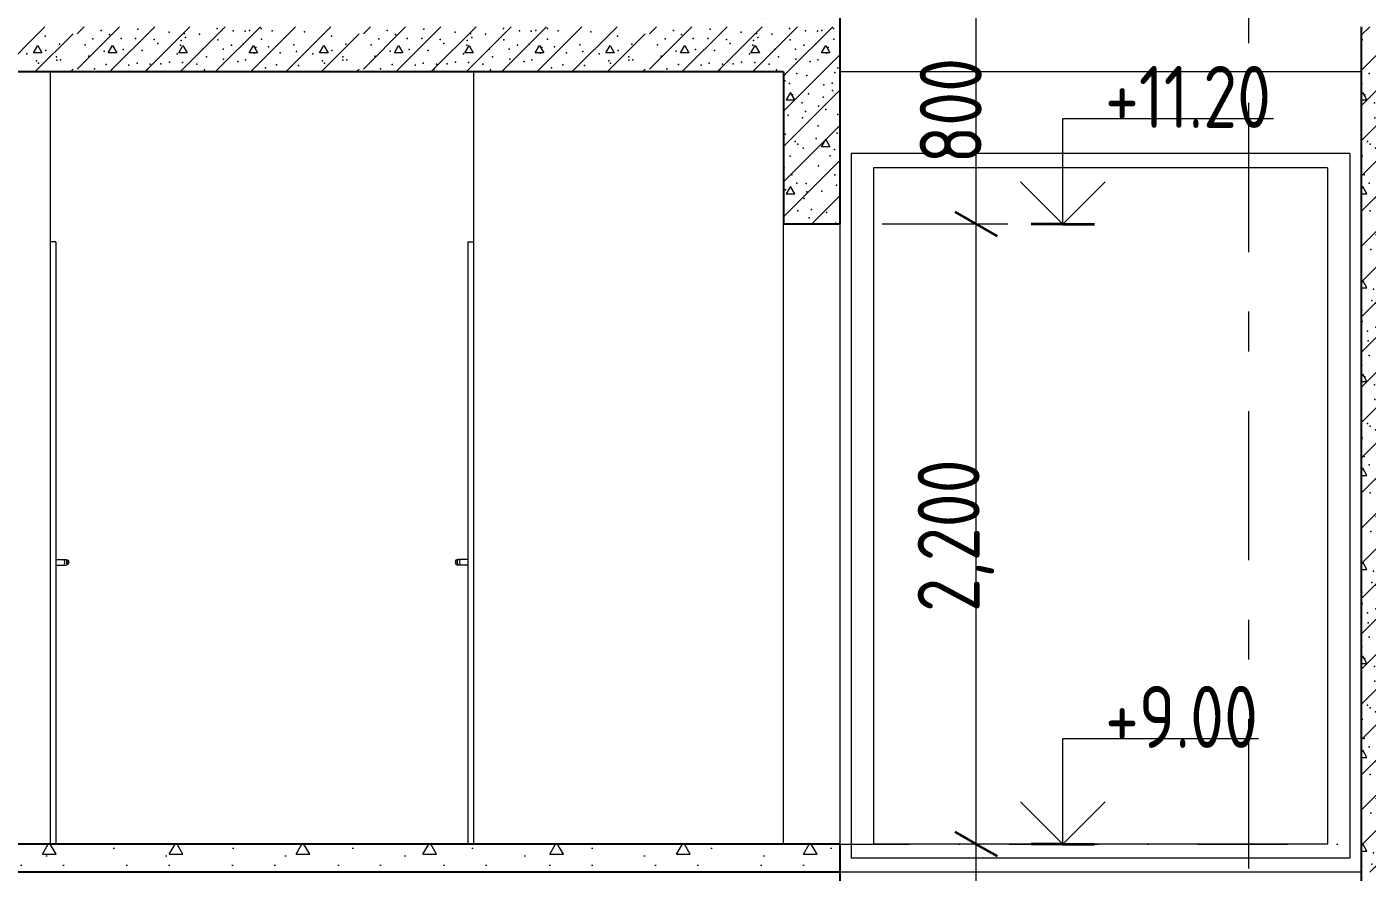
# Model space of a CAD drawing. Header units: millimetres. Extents: x 18162 to 7085488, y 72188 to 247925.
# Drawn here: x 3673495 to 3678250, y 104018 to 107018 of the extents above; entities that cross this region are included whole.
import ezdxf
from ezdxf.enums import TextEntityAlignment as Align

# ---------------------------------------------------------------- set-up
doc = ezdxf.new("R2010")
doc.units = ezdxf.units.MM
doc.header["$MEASUREMENT"] = 0
for name, pattern in [('Dot & Dashed', [670.277762, 317.5, -176.388889, 0, -176.388874]), ('Double Dashed', [1093.611073, 529.166651, -211.666656, 141.111112, -211.666656]), ('Wipeout_Contour', [1000, 0, -1000])]:
    doc.linetypes.add(name, pattern=pattern)
for name, color, linetype in [('Archicad Doors', 7, 'Continuous'), ('Structural - Bearing', 7, 'Continuous'), ('Structural - Grid', 7, 'Continuous')]:
    doc.layers.add(name, color=color, linetype=linetype)
doc.styles.add('GENERATED_STYLE_3', font='', dxfattribs={"width": 0.8})
doc.styles.get('GENERATED_STYLE_3').set_extended_font_data('ISOCPEUR MON')
doc.dimstyles.new('GENERATED_STYLE__5', dxfattribs={"dimtxt": 220.000005, "dimasz": 114, "dimexe": 0.18, "dimexo": 150, "dimgap": 0, "dimtad": 1, "dimdec": 0, "dimzin": 0, "dimdsep": 46, "dimtxsty": 'GENERATED_STYLE_3', "dimblk": 'ARROWHEAD_2', "dimblk1": 'ARROWHEAD_2', "dimblk2": 'ARROWHEAD_2', "dimcen": 0.09, "dimclrd": 13, "dimclre": 13, "dimclrt": 13, "dimadec": 0, "dimazin": 0, "dimtfac": 1, "dimtdec": 4, "dimtmove": 0, "dimatfit": 3, "dimfxl": 1, "dimtolj": 1, "dimtzin": 0, "dimarcsym": 0})
pattern_1 = [(0, (3761974.7, 95118), (0, 779.423), [48.75, -401.25]), (0, (3762199.7, 95507.7), (0, 779.423), [48.75, -401.25]), (60, (3761974.7, 95118), (-675, 389.7114), [48.75, -401.25]), (60, (3762424.7, 95118), (-675, 389.7114), [48.75, -401.25]), (120, (3762023.5, 95118), (675, 389.7114), [48.75, -401.25]), (120, (3762473.5, 95118), (675, 389.7114), [48.75, -401.25]), (0, (3761974.73, 95193), (0, 150), [0, -150, 0, -225]), (45, (3762049.73, 95193), (-106.06602, 106.06602), [0, -112.5, 0, -187.5])]

# ---------------------------------------------------------------- blocks, each defined once
blk = doc.blocks.new('*X807', base_point=(3761974.7, 95118))
at = {"layer": 'Structural - Bearing', "color": 7, "linetype": 'Continuous', "lineweight": 9}
for p, q in [((3673398.6, 106858), (3673558.6, 107018)), ((3673673.9, 106993.2), (3673698.7, 107018)), ((3673673.9, 106868.2), (3673823.7, 107018)), ((3673788.7, 106858), (3673948.7, 107018)), ((3673913.7, 106858), (3674073.7, 107018)), ((3674038.7, 106858), (3674198.7, 107018)), ((3674163.7, 106858), (3674323.7, 107018)), ((3674288.7, 106858), (3674448.7, 107018)), ((3674413.7, 106858), (3674573.7, 107018)), ((3674689, 106993.2), (3674713.8, 107018)), ((3674689, 106868.2), (3674838.8, 107018)), ((3674803.8, 106858), (3674963.8, 107018)), ((3674928.8, 106858), (3675088.8, 107018)), ((3675053.8, 106858), (3675213.8, 107018)), ((3675178.8, 106858), (3675338.8, 107018)), ((3675303.8, 106858), (3675463.8, 107018)), ((3675428.8, 106858), (3675588.8, 107018)), ((3675704.2, 106993.2), (3675729, 107018)), ((3675704.2, 106868.2), (3675854, 107018)), ((3675819, 106858), (3675979, 107018)), ((3675944, 106858), (3676104, 107018)), ((3676069, 106858), (3676229, 107018)), ((3676194, 106858), (3676354, 107018)), ((3673518.6, 106925.5), (3673533.8, 106951.5)), ((3673523.6, 106858), (3673658.8, 106993.2)), ((3673533.8, 106951.5), (3673548.7, 106925.5)), ((3673783.8, 106925.5), (3673798.9, 106951.5)), ((3673798.9, 106951.5), (3673813.8, 106925.5)), ((3674033.8, 106925.5), (3674048.9, 106951.5)), ((3674048.9, 106951.5), (3674063.8, 106925.5)), ((3674283.8, 106925.5), (3674298.9, 106951.5)), ((3674298.9, 106951.5), (3674313.8, 106925.5)), ((3674533.8, 106925.5), (3674548.9, 106951.5)), ((3674538.7, 106858), (3674673.9, 106993.2)), ((3674548.9, 106951.5), (3674563.8, 106925.5)), ((3674798.9, 106925.5), (3674814, 106951.5)), ((3674814, 106951.5), (3674828.9, 106925.5)), ((3675048.9, 106925.5), (3675064, 106951.5)), ((3675064, 106951.5), (3675078.9, 106925.5)), ((3675298.9, 106925.5), (3675314, 106951.5)), ((3675314, 106951.5), (3675328.9, 106925.5)), ((3675548.9, 106925.5), (3675564, 106951.5)), ((3675553.8, 106858), (3675689, 106993.2)), ((3675564, 106951.5), (3675578.9, 106925.5)), ((3675814, 106925.5), (3675829.2, 106951.5)), ((3675829.2, 106951.5), (3675844.1, 106925.5)), ((3676064, 106925.5), (3676079.2, 106951.5)), ((3676079.2, 106951.5), (3676094.1, 106925.5)), ((3676314, 106925.5), (3676329.2, 106951.5)), ((3676329.2, 106951.5), (3676344.1, 106925.5)), ((3673548.7, 106925.5), (3673518.6, 106925.5)), ((3673813.8, 106925.5), (3673783.8, 106925.5)), ((3674063.8, 106925.5), (3674033.8, 106925.5)), ((3674313.8, 106925.5), (3674283.8, 106925.5)), ((3674563.8, 106925.5), (3674533.8, 106925.5)), ((3674828.9, 106925.5), (3674798.9, 106925.5)), ((3675078.9, 106925.5), (3675048.9, 106925.5)), ((3675328.9, 106925.5), (3675298.9, 106925.5)), ((3675578.9, 106925.5), (3675548.9, 106925.5)), ((3675844.1, 106925.5), (3675814, 106925.5)), ((3676094.1, 106925.5), (3676064, 106925.5)), ((3676344.1, 106925.5), (3676314, 106925.5)), ((3676319, 106858), (3676379.1, 106918.1)), ((3673648.6, 106858), (3673658.8, 106868.2)), ((3674663.7, 106858), (3674673.9, 106868.2)), ((3675678.8, 106858), (3675689, 106868.2))]:
    blk.add_line(p, q, dxfattribs=at)
for p in [(3673758.6, 107005.4), (3673888.7, 107009.2), (3673999.4, 106998.9), (3674170.6, 107012.2), (3674227.3, 107004.1), (3674269.7, 107003), (3674285.1, 107004.5), (3674326.9, 107012.3), (3674365.1, 107004.1), (3674480.6, 106999.9), (3674773.7, 107005.4), (3674903.8, 107009.2), (3675014.5, 106998.9), (3675185.7, 107012.2), (3675242.5, 107004.1), (3675284.8, 107003), (3675300.3, 107004.5), (3675342, 107012.3), (3675380.3, 107004.1), (3675495.7, 106999.9), (3675788.9, 107005.4), (3675918.9, 107009.2), (3676029.7, 106998.9), (3676200.8, 107012.2), (3676257.6, 107004.1), (3676299.9, 107003), (3676315.4, 107004.5), (3676357.1, 107012.3), (3673560.5, 106984.5), (3673611.4, 106956.4), (3673701.9, 106953.9), (3673729, 106975.3), (3673787.8, 106990.9), (3673829.3, 106976.7), (3673881, 106976.4), (3673946.7, 106972.5), (3673959.6, 106959), (3674040.6, 106952.6), (3674042.5, 106969), (3674053.3, 106993.7), (3674058.4, 106980.2), (3674107.4, 106992.2), (3674172.3, 106972.1), (3674220.9, 106952.6), (3674262.1, 106956.4), (3674327.6, 106973.8), (3674442.2, 106954.5), (3674575.7, 106984.5), (3674626.6, 106956.4), (3674717.1, 106953.9), (3674744.1, 106975.3), (3674802.9, 106990.9), (3674844.4, 106976.7), (3674896.1, 106976.4), (3674961.8, 106972.5), (3674974.7, 106959), (3675055.7, 106952.6), (3675057.7, 106969), (3675068.5, 106993.7), (3675073.5, 106980.2), (3675122.6, 106992.2), (3675187.5, 106972.1), (3675236, 106952.6), (3675277.3, 106956.4), (3675342.7, 106973.8), (3675457.4, 106954.5), (3675590.8, 106984.5), (3675641.7, 106956.4), (3675732.2, 106953.9), (3675759.2, 106975.3), (3675818, 106990.9), (3675859.5, 106976.7), (3675911.3, 106976.4), (3675976.9, 106972.5), (3675989.9, 106959), (3676070.9, 106952.6), (3676072.8, 106969), (3676083.6, 106993.7), (3676088.7, 106980.2), (3676137.7, 106992.2), (3676202.6, 106972.1), (3676251.2, 106952.6), (3676292.4, 106956.4), (3676357.8, 106973.8), (3673495.1, 106922.5), (3673562.5, 106934.5), (3673600.7, 106911.8), (3673714.9, 106913.4), (3673768.9, 106932), (3673836.5, 106937.8), (3673904.1, 106934.5), (3674028.6, 106922.6), (3674119.8, 106939.1), (3674132.1, 106911.4), (3674191.3, 106938.4), (3674193, 106903.3), (3674302, 106924.2), (3674307.2, 106944.8), (3674352.3, 106946.7), (3674394, 106925.5), (3674451.9, 106929.8), (3674510.2, 106922.5), (3674577.6, 106934.5), (3674615.8, 106911.8), (3674730, 106913.4), (3674784, 106932), (3674851.6, 106937.8), (3674919.2, 106934.5), (3675043.7, 106922.6), (3675134.9, 106939.1), (3675147.2, 106911.4), (3675206.4, 106938.4), (3675208.1, 106903.3), (3675317.2, 106924.2), (3675322.3, 106944.8), (3675367.5, 106946.7), (3675409.1, 106925.5), (3675467, 106929.8), (3675525.4, 106922.5), (3675592.7, 106934.5), (3675631, 106911.8), (3675745.2, 106913.4), (3675799.2, 106932), (3675866.8, 106937.8), (3675934.4, 106934.5), (3676058.9, 106922.6), (3676150, 106939.1), (3676162.3, 106911.4), (3676221.5, 106938.4), (3676223.3, 106903.3), (3676332.3, 106924.2), (3676337.4, 106944.8), (3673529, 106897.8), (3673535.8, 106888.6), (3673600.9, 106900.1), (3673614.6, 106901), (3673735, 106868.6), (3673776.4, 106884), (3673857.3, 106881.4), (3673886.1, 106889.5), (3673923.5, 106867), (3673932.8, 106885.6), (3673970.7, 106886.5), (3674000.7, 106892), (3674047.1, 106890.8), (3674098.1, 106885.3), (3674124.7, 106865.8), (3674243.7, 106894.4), (3674271.3, 106900.5), (3674341.5, 106872.4), (3674381, 106882.5), (3674458.2, 106880.9), (3674544.1, 106897.8), (3674550.9, 106888.6), (3674616, 106900.1), (3674629.7, 106901), (3674750.1, 106868.6), (3674791.6, 106884), (3674872.5, 106881.4), (3674901.2, 106889.5), (3674938.7, 106867), (3674947.9, 106885.6), (3674985.8, 106886.5), (3675015.8, 106892), (3675062.2, 106890.8), (3675113.3, 106885.3), (3675139.9, 106865.8), (3675258.8, 106894.4), (3675286.5, 106900.5), (3675356.7, 106872.4), (3675396.1, 106882.5), (3675473.3, 106880.9), (3675559.2, 106897.8), (3675566.1, 106888.6), (3675631.1, 106900.1), (3675644.9, 106901), (3675765.3, 106868.6), (3675806.7, 106884), (3675887.6, 106881.4), (3675916.3, 106889.5), (3675953.8, 106867), (3675963.1, 106885.6), (3676000.9, 106886.5), (3676031, 106892), (3676077.3, 106890.8), (3676128.4, 106885.3), (3676155, 106865.8), (3676274, 106894.4), (3676301.6, 106900.5), (3676371.8, 106872.4)]:
    blk.add_point(p, dxfattribs=at)
blk = doc.blocks.new('*X808', base_point=(3761974.7, 95118))
at = {"layer": 'Structural - Bearing', "color": 7, "linetype": 'Continuous', "lineweight": 9}
for p, q in [((3678229.1, 106862.8), (3678384.2, 107018)), ((3678229.1, 106987.8), (3678259.2, 107018))]:
    blk.add_line(p, q, dxfattribs=at)
for p in [(3678231.1, 107012.2), (3678232.8, 106972.1)]:
    blk.add_point(p, dxfattribs=at)
blk = doc.blocks.new('*X991', base_point=(3761974.7, 95118))
at = {"layer": 'Structural - Bearing', "color": 7, "linetype": 'Continuous', "lineweight": 9}
for p, q in [((3676179.1, 106718.1), (3676319, 106858)), ((3676179.1, 106843.1), (3676194, 106858)), ((3676179.1, 106593.1), (3676379.1, 106793.1)), ((3676204.2, 106784.9), (3676189.2, 106758.8)), ((3676219.3, 106758.9), (3676204.2, 106784.9)), ((3676189.2, 106758.8), (3676219.3, 106758.9)), ((3676179.1, 106468.1), (3676379.1, 106668.1)), ((3676314, 106592.2), (3676329.2, 106618.2)), ((3676329.2, 106618.2), (3676344.1, 106592.2)), ((3676344.1, 106592.2), (3676314, 106592.2)), ((3676179.1, 106343.1), (3676379.1, 106543.1)), ((3676204.2, 106451.5), (3676189.2, 106425.5)), ((3676219.3, 106425.5), (3676204.2, 106451.5)), ((3676189.2, 106425.5), (3676219.3, 106425.5)), ((3676279, 106318), (3676379.1, 106418.1))]:
    blk.add_line(p, q, dxfattribs=at)
for p in [(3676361.8, 106856.2), (3676183.8, 106825.7), (3676201, 106816.7), (3676226.7, 106852.1), (3676261.7, 106845.6), (3676322.3, 106811.8), (3676352.3, 106818.2), (3676211.2, 106776.1), (3676267.9, 106780), (3676320, 106768.1), (3676352.9, 106791.6), (3676246, 106747.8), (3676257.2, 106717.9), (3676303.4, 106736.6), (3676329.7, 106724.6), (3676195.9, 106704.6), (3676247.4, 106695.5), (3676301.9, 106666.9), (3676372.6, 106706.3), (3676185.5, 106637.1), (3676294.9, 106621.6), (3676369.3, 106640.1), (3676220.8, 106610.5), (3676230.6, 106601), (3676249.3, 106587.5), (3676360.2, 106582.7), (3676202.6, 106559.5), (3676304, 106524.2), (3676344.8, 106559.6), (3676181.7, 106517.7), (3676208.8, 106493), (3676361.4, 106493), (3676186.3, 106439.7), (3676227.3, 106463.2), (3676259.8, 106462.1), (3676261.8, 106432.3), (3676315.4, 106434.3), (3676367.9, 106456), (3676253.3, 106408.8), (3676230.4, 106364.8), (3676270.6, 106340.1), (3676278.9, 106369.3), (3676332.4, 106358.6), (3676365.5, 106321)]:
    blk.add_point(p, dxfattribs=at)
blk = doc.blocks.new('*X992', base_point=(3761974.7, 95118))
at = {"layer": 'Structural - Bearing', "color": 7, "linetype": 'Continuous', "lineweight": 9}
for p, q in [((3678229.1, 106737.8), (3678349.2, 106858)), ((3678229.1, 106612.8), (3678429.1, 106812.8)), ((3678234.4, 106784.9), (3678229.1, 106775.5)), ((3678249.5, 106758.9), (3678234.4, 106784.9)), ((3678229.1, 106758.8), (3678249.5, 106758.9)), ((3678229.1, 106487.8), (3678429.1, 106687.8)), ((3678344.3, 106592.2), (3678359.4, 106618.2)), ((3678359.4, 106618.2), (3678374.3, 106592.2)), ((3678374.3, 106592.2), (3678344.3, 106592.2)), ((3678229.1, 106362.8), (3678429.1, 106562.8)), ((3678234.4, 106451.5), (3678229.1, 106442.2)), ((3678229.1, 106237.8), (3678429.1, 106437.8)), ((3678249.5, 106425.5), (3678234.4, 106451.5)), ((3678229.1, 106425.5), (3678249.5, 106425.5)), ((3678234.4, 106118.2), (3678429.1, 106312.8)), ((3678344.3, 106258.9), (3678359.4, 106284.9)), ((3678359.4, 106284.9), (3678374.3, 106258.8)), ((3678374.3, 106258.8), (3678344.3, 106258.9)), ((3678359.4, 106118.2), (3678429.1, 106187.8)), ((3678229.1, 105987.8), (3678359.4, 106118.2)), ((3678229.1, 106112.8), (3678234.4, 106118.2)), ((3678234.4, 106118.2), (3678229.1, 106108.8)), ((3678249.5, 106092.2), (3678234.4, 106118.2)), ((3678229.1, 106092.2), (3678249.5, 106092.2)), ((3678229.1, 105862.8), (3678429.1, 106062.8)), ((3678344.3, 105925.5), (3678359.4, 105951.5)), ((3678359.4, 105951.5), (3678374.3, 105925.5)), ((3678229.1, 105737.8), (3678429.1, 105937.8)), ((3678374.3, 105925.5), (3678344.3, 105925.5)), ((3678229.1, 105612.8), (3678429.1, 105812.8)), ((3678234.4, 105784.9), (3678229.1, 105775.5)), ((3678249.5, 105758.8), (3678234.4, 105784.9)), ((3678229.1, 105758.8), (3678249.5, 105758.8)), ((3678229.1, 105487.8), (3678429.1, 105687.8)), ((3678344.3, 105592.2), (3678359.4, 105618.2)), ((3678359.4, 105618.2), (3678374.3, 105592.2)), ((3678374.3, 105592.2), (3678344.3, 105592.2)), ((3678229.1, 105362.8), (3678429.1, 105562.8)), ((3678234.4, 105451.5), (3678229.1, 105442.2)), ((3678229.1, 105237.8), (3678429.1, 105437.8)), ((3678249.5, 105425.5), (3678234.4, 105451.5)), ((3678229.1, 105425.5), (3678249.5, 105425.5)), ((3678234.4, 105118.2), (3678429.1, 105312.8)), ((3678344.3, 105258.9), (3678359.4, 105284.9)), ((3678359.4, 105284.9), (3678374.3, 105258.8)), ((3678374.3, 105258.8), (3678344.3, 105258.9)), ((3678359.4, 105118.2), (3678429.1, 105187.8)), ((3678229.1, 104987.8), (3678359.4, 105118.2)), ((3678229.1, 105112.8), (3678234.4, 105118.2)), ((3678234.4, 105118.2), (3678229.1, 105108.8)), ((3678249.5, 105092.2), (3678234.4, 105118.2)), ((3678229.1, 105092.1), (3678249.5, 105092.2)), ((3678229.1, 104862.8), (3678429.1, 105062.8)), ((3678229.1, 104737.8), (3678429.1, 104937.8)), ((3678344.3, 104925.5), (3678359.4, 104951.5)), ((3678374.3, 104925.5), (3678344.3, 104925.5)), ((3678359.4, 104951.5), (3678374.3, 104925.5)), ((3678229.1, 104612.8), (3678429.1, 104812.8)), ((3678234.4, 104784.8), (3678229.1, 104775.5)), ((3678249.5, 104758.8), (3678234.4, 104784.8)), ((3678229.1, 104758.8), (3678249.5, 104758.8)), ((3678229.1, 104487.8), (3678429.1, 104687.8)), ((3678344.3, 104592.2), (3678359.4, 104618.2)), ((3678374.3, 104592.1), (3678344.3, 104592.2)), ((3678359.4, 104618.2), (3678374.3, 104592.1)), ((3678229.1, 104362.8), (3678429.1, 104562.8)), ((3678234.4, 104451.5), (3678229.1, 104442.2)), ((3678229.1, 104237.8), (3678429.1, 104437.8)), ((3678249.5, 104425.5), (3678234.4, 104451.5)), ((3678229.1, 104425.5), (3678249.5, 104425.5)), ((3678234.4, 104118.2), (3678429.1, 104312.8)), ((3678344.3, 104258.8), (3678359.4, 104284.8)), ((3678374.3, 104258.8), (3678344.3, 104258.8)), ((3678359.4, 104284.8), (3678374.3, 104258.8)), ((3678359.4, 104118.2), (3678429.1, 104187.8)), ((3678234.4, 104118.2), (3678229.1, 104108.8)), ((3678229.1, 104112.8), (3678234.4, 104118.1)), ((3678249.5, 104092.1), (3678234.4, 104118.2)), ((3678259.3, 104018), (3678359.4, 104118.1)), ((3678229.1, 104092.1), (3678249.5, 104092.1)), ((3678384.3, 104018), (3678429.1, 104062.8))]:
    blk.add_line(p, q, dxfattribs=at)
for p in [(3678392, 106856.2), (3678231.3, 106816.7), (3678256.9, 106852.1), (3678292, 106845.6), (3678352.5, 106811.8), (3678382.6, 106818.2), (3678426, 106843.8), (3678241.5, 106776.1), (3678298.2, 106780), (3678350.3, 106768.1), (3678383.1, 106791.6), (3678276.3, 106747.8), (3678287.4, 106717.9), (3678333.6, 106736.6), (3678360, 106724.6), (3678416.6, 106737.5), (3678277.7, 106695.5), (3678332.1, 106666.9), (3678402.8, 106706.3), (3678411, 106703.7), (3678419.8, 106700.1), (3678325.2, 106621.6), (3678399.5, 106640.1), (3678415.2, 106616.7), (3678251, 106610.5), (3678260.8, 106601), (3678279.5, 106587.5), (3678390.5, 106582.7), (3678232.8, 106559.5), (3678334.3, 106524.2), (3678375, 106559.6), (3678239, 106493), (3678391.7, 106493), (3678257.5, 106463.2), (3678290, 106462.1), (3678292, 106432.3), (3678345.6, 106434.3), (3678398.2, 106456), (3678283.6, 106408.8), (3678260.7, 106364.8), (3678300.8, 106340.1), (3678309.1, 106369.3), (3678362.6, 106358.6), (3678413.8, 106343.7), (3678421.4, 106353.3), (3678395.7, 106321), (3678282.3, 106279.8), (3678317.8, 106276.7), (3678263.7, 106227.3), (3678295.2, 106217.5), (3678295.2, 106217.5), (3678361.1, 106221.1), (3678325.6, 106168.5), (3678330.2, 106145.4), (3678398.1, 106158.2), (3678423.5, 106166.2), (3678389.6, 106094.2), (3678266.8, 106046.3), (3678272.5, 106086.4), (3678294.7, 106057.1), (3678340.6, 106053), (3678353.5, 106069.7), (3678231.1, 106012.2), (3678279.2, 106037), (3678287.9, 106004.1), (3678292.6, 106041.1), (3678330.2, 106003), (3678345.6, 106004.5), (3678387.4, 106012.3), (3678404.6, 106044.9), (3678425.6, 106004.1), (3678232.8, 105972.1), (3678281.4, 105952.6), (3678322.6, 105956.4), (3678388.1, 105973.7), (3678251.8, 105938.4), (3678253.5, 105903.2), (3678362.5, 105924.2), (3678367.7, 105944.8), (3678412.8, 105946.7), (3678304.2, 105894.4), (3678331.8, 105900.5), (3678392, 105856.2), (3678402, 105872.4), (3678231.3, 105816.7), (3678256.9, 105852.1), (3678292, 105845.6), (3678352.5, 105811.8), (3678382.6, 105818.2), (3678426, 105843.8), (3678241.5, 105776.1), (3678298.2, 105780), (3678350.3, 105768.1), (3678383.1, 105791.6), (3678276.3, 105747.8), (3678287.4, 105717.8), (3678333.6, 105736.6), (3678360, 105724.6), (3678416.6, 105737.5), (3678277.7, 105695.5), (3678332.1, 105666.9), (3678402.8, 105706.3), (3678411, 105703.7), (3678419.8, 105700.1), (3678325.2, 105621.6), (3678399.5, 105640), (3678251, 105610.5), (3678260.8, 105601), (3678279.5, 105587.5), (3678390.5, 105582.7), (3678415.2, 105616.7), (3678232.8, 105559.5), (3678334.3, 105524.2), (3678375, 105559.6), (3678239, 105493), (3678391.7, 105493), (3678257.5, 105463.2), (3678290, 105462.1), (3678292, 105432.3), (3678345.6, 105434.3), (3678398.2, 105455.9), (3678283.6, 105408.8), (3678260.7, 105364.8), (3678300.8, 105340), (3678309.1, 105369.2), (3678362.6, 105358.6), (3678413.8, 105343.6), (3678421.4, 105353.3), (3678395.7, 105321), (3678282.3, 105279.8), (3678317.8, 105276.7), (3678263.7, 105227.2), (3678295.2, 105217.5), (3678295.2, 105217.5), (3678361.1, 105221.1), (3678325.6, 105168.5), (3678330.2, 105145.3), (3678398.1, 105158.2), (3678423.5, 105166.2), (3678272.5, 105086.4), (3678294.7, 105057.1), (3678340.6, 105053), (3678353.5, 105069.7), (3678389.6, 105094.2), (3678231.1, 105012.2), (3678266.8, 105046.2), (3678279.2, 105037), (3678287.9, 105004), (3678292.6, 105041), (3678330.2, 105003), (3678345.6, 105004.5), (3678387.4, 105012.2), (3678404.6, 105044.9), (3678425.6, 105004), (3678232.8, 104972.1), (3678281.4, 104952.5), (3678322.6, 104956.4), (3678388.1, 104973.7), (3678251.8, 104938.4), (3678362.5, 104924.2), (3678367.7, 104944.8), (3678412.8, 104946.7), (3678253.5, 104903.2), (3678304.2, 104894.4), (3678331.8, 104900.4), (3678402, 104872.3), (3678231.3, 104816.6), (3678256.9, 104852.1), (3678292, 104845.5), (3678352.5, 104811.7), (3678382.6, 104818.2), (3678392, 104856.2), (3678426, 104843.8), (3678241.5, 104776.1), (3678298.2, 104780), (3678350.3, 104768.1), (3678383.1, 104791.6), (3678276.3, 104747.8), (3678287.4, 104717.8), (3678333.6, 104736.6), (3678360, 104724.6), (3678416.6, 104737.5), (3678277.7, 104695.5), (3678332.1, 104666.9), (3678402.8, 104706.3), (3678411, 104703.7), (3678419.8, 104700.1), (3678325.2, 104621.6), (3678399.5, 104640), (3678251, 104610.4), (3678260.8, 104601), (3678279.5, 104587.5), (3678390.5, 104582.6), (3678415.2, 104616.6), (3678232.8, 104559.5), (3678334.3, 104524.1), (3678375, 104559.5), (3678239, 104493), (3678391.7, 104493), (3678257.5, 104463.1), (3678290, 104462.1), (3678292, 104432.3), (3678345.6, 104434.3), (3678398.2, 104455.9), (3678283.6, 104408.8), (3678260.7, 104364.8), (3678300.8, 104340), (3678309.1, 104369.2), (3678362.6, 104358.6), (3678413.8, 104343.6), (3678421.4, 104353.3), (3678395.7, 104321), (3678282.3, 104279.8), (3678317.8, 104276.7), (3678263.7, 104227.2), (3678295.2, 104217.5), (3678295.2, 104217.5), (3678361.1, 104221), (3678325.6, 104168.5), (3678330.2, 104145.3), (3678398.1, 104158.2), (3678423.5, 104166.2), (3678272.5, 104086.4), (3678294.7, 104057), (3678340.6, 104053), (3678353.5, 104069.7), (3678389.6, 104094.1), (3678266.8, 104046.2), (3678279.2, 104037), (3678292.6, 104041), (3678404.6, 104044.9)]:
    blk.add_point(p, dxfattribs=at)
blk = doc.blocks.new('Standard grid marker[360]_3', base_point=(3677829.1, 147118))
at = {"layer": 'Structural - Grid', "color": 13, "linetype": 'Double Dashed', "lineweight": 13}
blk.add_line((3677829.1, 146118), (3677829.1, 88118), dxfattribs=at)
at = {"layer": 'Structural - Grid', "color": 13, "lineweight": 13, "style": 'GENERATED_STYLE_3'}
blk.add_attdef('AC_MarkerText_1', text='', height=250, rotation=360, dxfattribs=at).set_placement((3677829.1, 86943), align=Align.TOP_CENTER)
blk = doc.blocks.new('*D1053', base_point=(3761974.7, 95118))
at = {"color": 12, "linetype": 'Continuous', "lineweight": 35}
for p, q in [((3676787.8, 104161.3), (3676937.8, 104074.7)), ((3676787.8, 103361.3), (3676937.8, 103274.7))]:
    blk.add_line(p, q, dxfattribs=at)
at = {"color": 13, "linetype": 'Continuous', "lineweight": 13}
for p, q in [((3676975.3, 104118), (3676529.1, 104118)), ((3676862.8, 103318), (3676862.8, 104118)), ((3676975.3, 103318), (3676529.1, 103318)), ((3676862.8, 101118), (3676862.8, 103318))]:
    blk.add_line(p, q, dxfattribs=at)
at = {"color": 13, "lineweight": 13, "insert": (3676882.7, 103533.6), "char_height": 220, "attachment_point": 7, "rotation": 90, "style": 'GENERATED_STYLE_3'}
blk.add_mtext('\\A1;{\\pql;\\fISOCPEUR MON|b0|i0|c0|p0;\\W0.800000;800}', dxfattribs=at)
blk = doc.blocks.new('ARROWHEAD_2')
at = {"color": 0, "linetype": 'Continuous', "lineweight": 0}
for p, q in [((-0.378, -0.655), (0.378, 0.655)), ((0, 0), (-1, 0))]:
    blk.add_line(p, q, dxfattribs=at)
blk = doc.blocks.new('*D1054', base_point=(3761974.7, 95118))
at = {"color": 12, "linetype": 'Continuous', "lineweight": 35}
for p, q in [((3676787.8, 106361.3), (3676937.8, 106274.7)), ((3676787.8, 104161.3), (3676937.8, 104074.7))]:
    blk.add_line(p, q, dxfattribs=at)
at = {"color": 13, "linetype": 'Continuous', "lineweight": 13}
for p, q in [((3676862.8, 104118), (3676862.8, 106318)), ((3676975.3, 104118), (3676529.1, 104118))]:
    blk.add_line(p, q, dxfattribs=at)
at = {"color": 13, "lineweight": 13, "insert": (3676926.6, 104941.4), "char_height": 220, "attachment_point": 7, "rotation": 90, "style": 'GENERATED_STYLE_3'}
blk.add_mtext('\\A1;{\\pql;\\fISOCPEUR MON|b0|i0|c0|p0;\\W0.800000;2,200}', dxfattribs=at)
blk = doc.blocks.new('*D1055', base_point=(3761974.7, 95118))
at = {"color": 12, "linetype": 'Continuous', "lineweight": 35}
for p, q in [((3676787.8, 107161.3), (3676937.8, 107074.7)), ((3676787.8, 106361.3), (3676937.8, 106274.7))]:
    blk.add_line(p, q, dxfattribs=at)
at = {"color": 13, "linetype": 'Continuous', "lineweight": 13}
for p, q in [((3676975.3, 107118), (3676529.1, 107118)), ((3676862.8, 106318), (3676862.8, 107118)), ((3676975.3, 106318), (3676529.1, 106318)), ((3676862.8, 104118), (3676862.8, 106318))]:
    blk.add_line(p, q, dxfattribs=at)
at = {"color": 13, "lineweight": 13, "insert": (3676882.7, 106533.6), "char_height": 220, "attachment_point": 7, "rotation": 90, "style": 'GENERATED_STYLE_3'}
blk.add_mtext('\\A1;{\\pql;\\fISOCPEUR MON|b0|i0|c0|p0;\\W0.800000;800}', dxfattribs=at)
blk = doc.blocks.new('*D1090', base_point=(3761974.7, 95118))
at = {"color": 12, "linetype": 'Continuous', "lineweight": 35}
for p, q in [((3680249.8, 104161.3), (3680399.8, 104074.7)), ((3680249.8, 103901.3), (3680399.8, 103814.7))]:
    blk.add_line(p, q, dxfattribs=at)
at = {"color": 13, "linetype": 'Continuous', "lineweight": 13}
blk.add_line((3680324.8, 103858), (3680324.8, 104118), dxfattribs=at)
blk = doc.blocks.new('*D1091', base_point=(3761974.7, 95118))
at = {"color": 13, "linetype": 'Continuous', "lineweight": 13}
for p, q in [((3680437.3, 106858), (3680212.3, 106858)), ((3680324.8, 104118), (3680324.8, 106858)), ((3680437.3, 104118), (3680212.3, 104118)), ((3680324.8, 103858), (3680324.8, 104118))]:
    blk.add_line(p, q, dxfattribs=at)
at = {"color": 12, "linetype": 'Continuous', "lineweight": 35}
for p, q in [((3680249.8, 106901.3), (3680399.8, 106814.7)), ((3680249.8, 104161.3), (3680399.8, 104074.7))]:
    blk.add_line(p, q, dxfattribs=at)
at = {"color": 13, "lineweight": 13, "char_height": 220, "attachment_point": 7, "rotation": 90, "style": 'GENERATED_STYLE_3'}
for s, insert in [('\\A1;{\\pql;\\fISOCPEUR MON|b0|i0|c0|p0;\\W0.800000;260}', (3680344.7, 106445.8)), ('\\A1;{\\pql;\\fISOCPEUR MON|b0|i0|c0|p0;\\W0.800000;2,740}', (3680388.6, 105018.2))]:
    blk.add_mtext(s, dxfattribs=dict(at, insert=insert))
blk = doc.blocks.new('*D1092', base_point=(3761974.7, 95118))
at = {"color": 12, "linetype": 'Continuous', "lineweight": 35}
for p, q in [((3680249.8, 107161.3), (3680399.8, 107074.7)), ((3680249.8, 106901.3), (3680399.8, 106814.7))]:
    blk.add_line(p, q, dxfattribs=at)
at = {"color": 13, "linetype": 'Continuous', "lineweight": 13}
blk.add_line((3680324.8, 106858), (3680324.8, 107118), dxfattribs=at)
blk = doc.blocks.new('*D1093', base_point=(3761974.7, 95118))
at = {"color": 12, "linetype": 'Continuous', "lineweight": 35}
for p, q in [((3680249.8, 109901.3), (3680399.8, 109814.7)), ((3680249.8, 107161.3), (3680399.8, 107074.7))]:
    blk.add_line(p, q, dxfattribs=at)
at = {"color": 13, "linetype": 'Continuous', "lineweight": 13}
for p, q in [((3680437.3, 109858), (3680212.3, 109858)), ((3680324.8, 107118), (3680324.8, 109858)), ((3680437.3, 107118), (3680212.3, 107118)), ((3680324.8, 106858), (3680324.8, 107118))]:
    blk.add_line(p, q, dxfattribs=at)
at = {"color": 13, "lineweight": 13, "char_height": 220, "attachment_point": 7, "rotation": 90, "style": 'GENERATED_STYLE_3'}
for s, insert in [('\\A1;{\\pql;\\fISOCPEUR MON|b0|i0|c0|p0;\\W0.800000;260}', (3680344.7, 109445.8)), ('\\A1;{\\pql;\\fISOCPEUR MON|b0|i0|c0|p0;\\W0.800000;2,740}', (3680388.6, 108018.2))]:
    blk.add_mtext(s, dxfattribs=dict(at, insert=insert))

msp = doc.modelspace()

# ---------------------------------------------------------------- hatches: boundary and pattern name
at = {"layer": 'Structural - Bearing', "linetype": 'Continuous', "lineweight": 9}
h = msp.add_hatch(dxfattribs=at)
h.set_pattern_fill('Lightweight_Concrete_0003', style=0, pattern_type=2)
h.set_pattern_definition(pattern_1)
h.paths.add_polyline_path([(3669429.1, 107018), (3676379.1, 107018), (3676379.1, 107118), (3669429.1, 107118)])
h = msp.add_hatch(dxfattribs=at)
h.set_pattern_fill('Lightweight_Concrete_0003', style=0, pattern_type=2)
h.set_pattern_definition(pattern_1)
h.paths.add_polyline_path([(3669429.1, 104118), (3669429.1, 104018), (3676379.1, 104018), (3676379.1, 104118)])

# ---------------------------------------------------------------- linework, layer by layer
at = {"color": 13, "linetype": 'Continuous', "lineweight": 13}
for p, q in [((3677170.4, 106693), (3677917.5, 106693)), ((3677170.4, 106318), (3677020.4, 106468)), ((3677320.4, 106468), (3677170.4, 106318)), ((3677170.4, 104493), (3677864.9, 104493))]:
    msp.add_line(p, q, dxfattribs=at)
at = {"color": 12, "linetype": 'Continuous', "lineweight": 35}
for q in [(3677057.9, 106318), (3677282.9, 106318)]:
    msp.add_line((3677170.4, 106318), q, dxfattribs=at)
at = {"layer": 'Archicad Doors', "color": 7, "linetype": 'Continuous', "lineweight": 9}
for p, q in [((3676179.1, 104118), (3676179.1, 106318)), ((3676379.1, 106318), (3676379.1, 104118)), ((3673598.1, 106255), (3673579.1, 106255)), ((3673598.1, 106255), (3673598.1, 104118)), ((3675060.1, 106255), (3675060.1, 104118)), ((3675060.1, 106255), (3675079.1, 106255)), ((3673598.1, 105128), (3673619.1, 105128)), ((3673598.1, 105108), (3673619.1, 105108)), ((3673619.1, 105128), (3673624.8, 105128)), ((3673619.1, 105108), (3673624.8, 105108)), ((3673624.8, 105128), (3673629.7, 105128)), ((3673624.8, 105108), (3673629.7, 105108)), ((3673627.6, 105125.1), (3673628.7, 105118)), ((3673628.7, 105118), (3673627.6, 105110.9)), ((3673629.7, 105128), (3673632.9, 105128)), ((3673629.7, 105108), (3673632.9, 105108)), ((3673632.9, 105128), (3673634.1, 105128)), ((3673632.9, 105108), (3673634.1, 105108)), ((3673634.1, 105128), (3673641.1, 105125.1)), ((3673641.1, 105110.9), (3673634.1, 105108)), ((3673634.8, 105125.1), (3673636.9, 105118)), ((3673636.9, 105118), (3673634.8, 105110.9)), ((3673639.6, 105125.1), (3673642.3, 105118)), ((3673642.3, 105118), (3673639.6, 105110.9)), ((3673641.1, 105125.1), (3673644.1, 105118)), ((3673644.1, 105118), (3673641.1, 105110.9)), ((3675017, 105125.1), (3675014.1, 105118)), ((3675014.1, 105118), (3675017, 105110.9)), ((3675018.5, 105125.1), (3675015.8, 105118)), ((3675015.8, 105118), (3675018.5, 105110.9)), ((3675024.1, 105128), (3675017, 105125.1)), ((3675017, 105110.9), (3675024.1, 105108)), ((3675023.4, 105125.1), (3675021.2, 105118)), ((3675021.2, 105118), (3675023.4, 105110.9)), ((3675025.2, 105128), (3675024.1, 105128)), ((3675025.2, 105108), (3675024.1, 105108)), ((3675028.4, 105128), (3675025.2, 105128)), ((3675028.4, 105108), (3675025.2, 105108)), ((3675033.3, 105128), (3675028.4, 105128)), ((3675033.3, 105108), (3675028.4, 105108)), ((3675030.6, 105125.1), (3675029.4, 105118)), ((3675029.4, 105118), (3675030.6, 105110.9)), ((3675039.1, 105128), (3675033.3, 105128)), ((3675039.1, 105108), (3675033.3, 105108)), ((3675060.1, 105128), (3675039.1, 105128)), ((3675060.1, 105108), (3675039.1, 105108))]:
    msp.add_line(p, q, dxfattribs=at)
at = {"layer": 'Structural - Bearing', "color": 7, "linetype": 'Continuous', "lineweight": 25}
for p, q in [((3678229.1, 107018), (3678229.1, 106858)), ((3676179.1, 106858), (3672029.1, 106858)), ((3676179.1, 106858), (3676179.1, 106318)), ((3676379.1, 106858), (3676379.1, 106318)), ((3678229.1, 106858), (3678229.1, 104018)), ((3676379.1, 106318), (3676179.1, 106318)), ((3676379.1, 104018), (3669429.1, 104018)), ((3678229.1, 104018), (3678229.1, 103858))]:
    msp.add_line(p, q, dxfattribs=at)
at = {"layer": 'Structural - Bearing', "color": 7, "linetype": 'Continuous', "lineweight": 9}
for p, q in [((3673579.1, 104118), (3673579.1, 106858)), ((3675079.1, 106858), (3675079.1, 104118)), ((3678229.1, 106858), (3676379.1, 106858)), ((3678229.1, 104018), (3676379.1, 104018))]:
    msp.add_line(p, q, dxfattribs=at)
at = {"layer": 'Structural - Bearing', "color": 7, "linetype": 'Continuous', "lineweight": 25, "flags": 128}
for points in [[(3676379.1, 107118), (3676379.1, 107018), (3676379.1, 106858)], [(3676379.1, 104118), (3671869.1, 104118), (3671829.1, 104118), (3669429.1, 104118)], [(3676379.1, 104118), (3676379.1, 104018), (3676379.1, 103858)]]:
    msp.add_lwpolyline(points, dxfattribs=at)

# ---------------------------------------------------------------- block references
at = {"layer": 'Structural - Bearing', "lineweight": 0}
for name in ['*X807', '*X808', '*X991', '*X992']:
    msp.add_blockref(name, (3761974.7, 95118), dxfattribs=at)

# ---------------------------------------------------------------- texts
at = {"color": 13, "lineweight": 13, "char_height": 220, "attachment_point": 7, "style": 'GENERATED_STYLE_3'}
for s, insert in [('\\A1;{\\pql;\\fISOCPEUR MON|b0|i0|c0|p0;\\W0.800000;+11.20}', (3677320.4, 106659.1)), ('\\A1;{\\pql;\\fISOCPEUR MON|b0|i0|c0|p0;\\W0.800000;+9.00}', (3677320.4, 104459.1))]:
    msp.add_mtext(s, dxfattribs=dict(at, insert=insert))

# ---------------------------------------------------------------- dimensions: what is measured, and where the dimension line sits
at = {"color": 13, "linetype": 'Continuous', "lineweight": 13}
for base, p1, p2, picture, middle in [((3680324.8, 109858), (3676329.1, 107118), (3674429.1, 109858), '*D1093', (3680170.8, 108386.7)), ((3680324.8, 107118), (3674429.1, 106858), (3676329.1, 107118), '*D1092', (3680170.8, 106696.9))]:
    dim = msp.add_linear_dim(base=base, p1=p1, p2=p2, angle=90, dimstyle='GENERATED_STYLE__5', dxfattribs=at)
    dim.commit()
    dim.dimension.update_dxf_attribs({"geometry": picture, "text_midpoint": middle, "dimtype": 160, "text_rotation": 90})

# ---------------------------------------------------------------- wipeouts: each hides what was drawn before it
at = {"color": 254, "linetype": 'Wipeout_Contour', "lineweight": 0, "ltscale": 14711869.76776909}
msp.add_wipeout([(3676419.1, 104118), (3676499.1, 104118), (3676499.1, 106518), (3676419.1, 106518)], dxfattribs=at)
at = {"color": 254, "linetype": 'Wipeout_Contour', "lineweight": 0, "ltscale": 14718626.99667015}
msp.add_wipeout([(3678109.1, 104118), (3678189.1, 104118), (3678189.1, 106518), (3678109.1, 106518)], dxfattribs=at)

# ---------------------------------------------------------------- next in the draw order: wipeouts: each hides what was drawn before it
at = {"color": 254, "linetype": 'Wipeout_Contour', "lineweight": 0, "ltscale": 14715388.69403129}
msp.add_wipeout([(3676419.1, 106518), (3678189.1, 106518), (3678189.1, 106568), (3676419.1, 106568)], dxfattribs=at)
at = {"color": 254, "linetype": 'Wipeout_Contour', "lineweight": 0, "ltscale": 14715108.13702147}
msp.add_wipeout([(3676419.1, 104068), (3678189.1, 104068), (3678189.1, 104118), (3676419.1, 104118)], dxfattribs=at)

# ---------------------------------------------------------------- next in the draw order: linework, layer by layer
at = {"color": 13, "linetype": 'Continuous', "lineweight": 13}
for p, q in [((3677170.4, 106318), (3677170.4, 106693)), ((3677170.4, 104118), (3677170.4, 104493)), ((3677170.4, 104118), (3677020.4, 104268)), ((3677320.4, 104268), (3677170.4, 104118))]:
    msp.add_line(p, q, dxfattribs=at)
at = {"color": 7, "linetype": 'Continuous', "lineweight": 13}
for p, q in [((3678189.1, 106568), (3676419.1, 106568)), ((3676499.1, 106518), (3676499.1, 104118)), ((3678109.1, 106518), (3676499.1, 106518)), ((3678109.1, 106518), (3678109.1, 104118)), ((3678109.1, 104118), (3676499.1, 104118)), ((3678189.1, 104068), (3676419.1, 104068))]:
    msp.add_line(p, q, dxfattribs=at)
at = {"color": 8, "linetype": 'Dot & Dashed', "lineweight": 13}
msp.add_line((3658879.3, 104118), (3689916.5, 104118), dxfattribs=at)
at = {"color": 12, "linetype": 'Continuous', "lineweight": 35}
for q in [(3677057.9, 104118), (3677282.9, 104118)]:
    msp.add_line((3677170.4, 104118), q, dxfattribs=at)
at = {"color": 7, "linetype": 'Continuous', "lineweight": 13, "flags": 128}
for points in [[(3676419.1, 106568), (3676419.1, 106518), (3676419.1, 104118), (3676419.1, 104068)], [(3678189.1, 106568), (3678189.1, 106518), (3678189.1, 104118), (3678189.1, 104068)]]:
    msp.add_lwpolyline(points, dxfattribs=at)

# ---------------------------------------------------------------- next in the draw order: block references
at = {"layer": 'Structural - Grid', "color": 13, "linetype": 'Continuous', "lineweight": 13}
msp.add_blockref('Standard grid marker[360]_3', (3677829.1, 147118), dxfattribs=at)

# ---------------------------------------------------------------- next in the draw order: dimensions: what is measured, and where the dimension line sits
at = {"color": 13, "linetype": 'Continuous', "lineweight": 13}
for base, p1, p2, picture, middle in [((3676862.8, 107118), (3676379.1, 106318), (3676379.1, 107118), '*D1055', (3676708.8, 106784.7)), ((3680324.8, 106858), (3676329.1, 104118), (3674429.1, 106858), '*D1091', (3680170.8, 105386.7)), ((3676862.8, 106318), (3676379.1, 104118), (3676379.1, 106318), '*D1054', (3676708.8, 105309.9)), ((3680324.8, 104118), (3674429.1, 103858), (3676329.1, 104118), '*D1090', (3680170.8, 103696.9)), ((3676862.8, 104118), (3676379.1, 103318), (3676379.1, 104118), '*D1053', (3676708.8, 103784.7))]:
    dim = msp.add_linear_dim(base=base, p1=p1, p2=p2, angle=90, dimstyle='GENERATED_STYLE__5', dxfattribs=at)
    dim.commit()
    dim.dimension.update_dxf_attribs({"geometry": picture, "text_midpoint": middle, "dimtype": 160, "text_rotation": 90})

doc.saveas('drawing.dxf')
